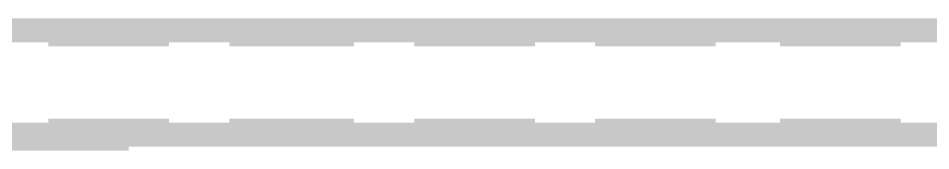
# Model space of a CAD drawing. Extents: x 0.1 to 11.6, y 0.3 to 16.2.
# Drawn here: x 8.5025 to 8.8808, y 8.66 to 8.715 of the extents above; entities that cross this region are included whole.
import ezdxf

# ---------------------------------------------------------------- set-up
doc = ezdxf.new("R2010")
doc.units = 0
doc.header["$MEASUREMENT"] = 0

msp = doc.modelspace()

# ---------------------------------------------------------------- linework, layer by layer
at = {"color": 0}
for points, const_width in [([(9.24164, 8.71001), (8.29335, 8.71001)], 0.01), ([(8.565, 8.70665), (8.51497, 8.70665)], 0.00667), ([(8.64165, 8.70665), (8.59, 8.70665)], 0.00667), ([(8.71669, 8.70665), (8.66667, 8.70665)], 0.00667), ([(8.79167, 8.70665), (8.74164, 8.70665)], 0.00667), ([(8.86833, 8.70665), (8.81836, 8.70665)], 0.00667), ([(8.38167, 8.66667), (9.24164, 8.66667)], 0.01), ([(8.45167, 8.66667), (8.54833, 8.66667)], 0.01), ([(8.51497, 8.66997), (8.565, 8.66997)], 0.00667), ([(8.54833, 8.66667), (8.54833, 8.66499)], 0.01), ([(8.59, 8.66997), (8.64165, 8.66997)], 0.00667), ([(8.66667, 8.66997), (8.71669, 8.66997)], 0.00667), ([(8.74164, 8.66997), (8.79167, 8.66997)], 0.00667), ([(8.81836, 8.66997), (8.86833, 8.66997)], 0.00667), ([(8.45167, 8.66499), (8.54833, 8.66499)], 0.01)]:
    msp.add_lwpolyline(points, dxfattribs=dict(at, const_width=const_width))

doc.saveas('drawing.dxf')
